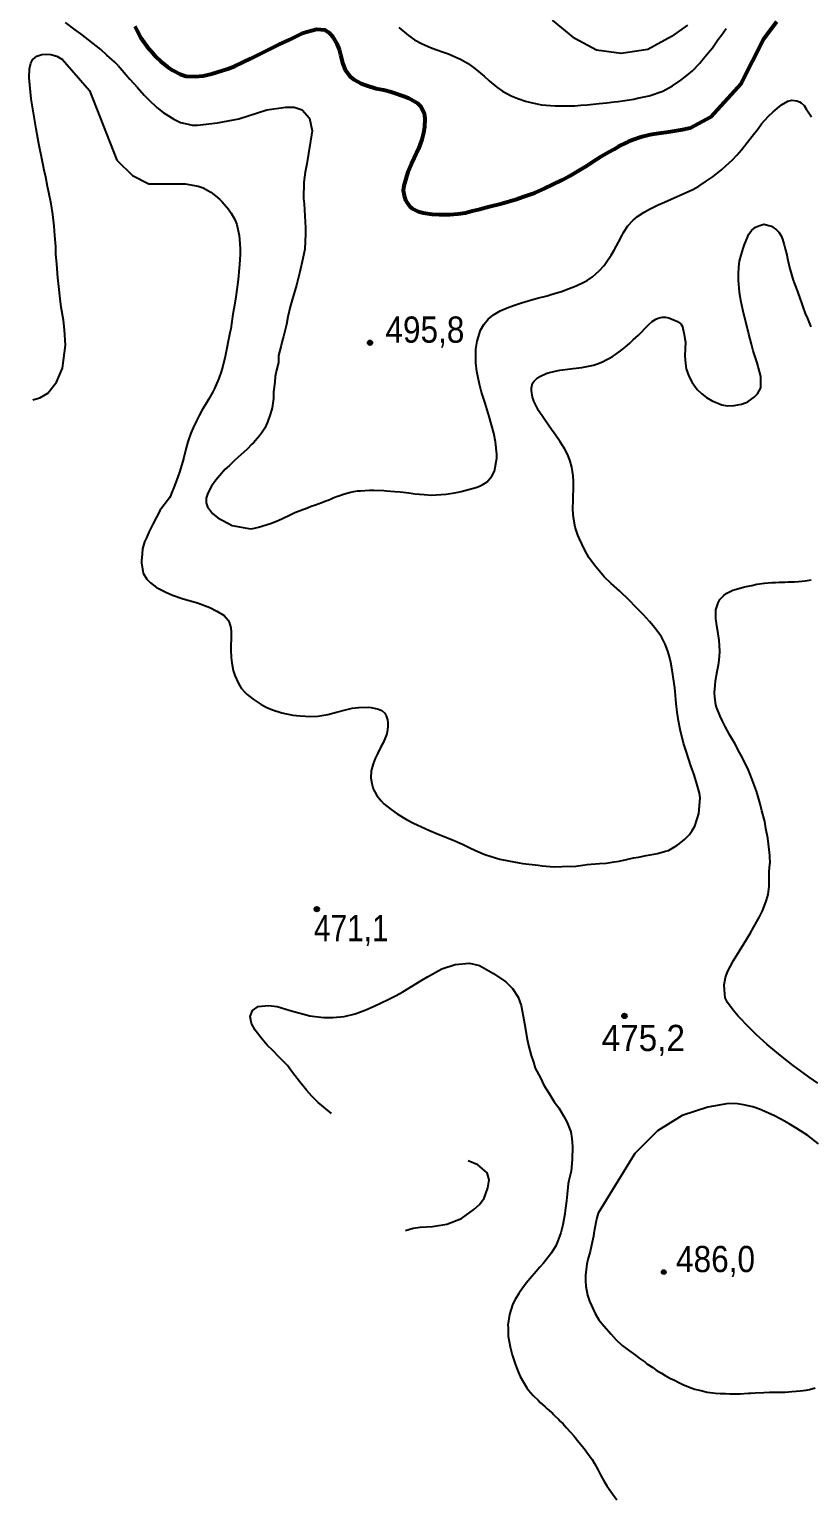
# Model space of a CAD drawing. Header units: metres. Extents: x 552626 to 559174, y 1843804 to 1852371.
# Drawn here: x 553942 to 554448, y 1848508 to 1849459 of the extents above; entities that cross this region are included whole.
import ezdxf

# ---------------------------------------------------------------- set-up
doc = ezdxf.new("R2010")
doc.units = ezdxf.units.M
doc.header["$LTSCALE"] = 6.8
for name, color, linetype, lineweight in [('1', 7, 'Continuous', 25), ('2', 7, 'Continuous', 53), ('5', 7, 'Continuous', 25)]:
    doc.layers.add(name, color=color, linetype=linetype, lineweight=lineweight)

msp = doc.modelspace()

# ---------------------------------------------------------------- hatches: boundary and pattern name
at = {"layer": '5'}
for points in [[(554164.68, 1849255.61, 1), (554161.68, 1849255.61, 1)], [(554130.2, 1848888.53, 1), (554127.2, 1848888.53, 1)], [(554329.64, 1848819.35, 1), (554326.64, 1848819.35, 1)], [(554355.13, 1848653.35, 1), (554352.13, 1848653.35, 1)]]:
    msp.add_hatch(color=256, dxfattribs=at).paths.add_polyline_path(points)

# ---------------------------------------------------------------- linework, layer by layer
at = {"layer": '1'}
for points in [[(554000, 1849435.2), (553997.74, 1849437.35), (553992.64, 1849441.98), (553988.75, 1849445.65), (553975.77, 1849455.7), (553971.98, 1849458.43), (553965.77, 1849463.1)], [(554368.98, 1849461.33), (554358.71, 1849454.07), (554343.23, 1849445.53), (554325.95, 1849443.01), (554310.14, 1849445.24), (554295.99, 1849452.82), (554281.43, 1849464.72)], [(554181.94, 1849459.88), (554188.09, 1849454.62), (554191.98, 1849451.89), (554196.92, 1849449.37), (554202.46, 1849446.92), (554205.88, 1849445.62), (554210.93, 1849443.92), (554214.14, 1849442.79), (554218.73, 1849440.73), (554221.76, 1849439.39), (554226.32, 1849436.83), (554229.44, 1849434.7), (554231.07, 1849433.4), (554237.31, 1849428.25), (554240.52, 1849425.34), (554245.45, 1849421.24)], [(554245.45, 1849421.24), (554249.11, 1849418.68), (554254.63, 1849415.54), (554259.09, 1849413.76), (554263.93, 1849412.22), (554266.5, 1849411.42), (554274.32, 1849409.83), (554283.33, 1849409.07), (554285.43, 1849409.01), (554291.67, 1849409.02), (554295.92, 1849409.2), (554299.95, 1849409.56), (554304.08, 1849409.83), (554311.83, 1849410.61), (554316.53, 1849411.14), (554321.43, 1849411.7), (554324.17, 1849412.01), (554334.23, 1849413.45), (554336.64, 1849414.02), (554344.19, 1849415.67), (554353.09, 1849418.56), (554359.24, 1849422.04), (554364.79, 1849425.64), (554368.59, 1849428.85), (554372.22, 1849431.84), (554377.11, 1849436.86), (554378.41, 1849438.49), (554382.69, 1849443.64), (554385.21, 1849446.8), (554388.81, 1849451.78), (554391.13, 1849454.92), (554394.02, 1849459.21)], [(553943.32, 1849436.77), (553944.35, 1849438.83), (553946.06, 1849440.37), (553947.09, 1849441.4), (553949.14, 1849441.91), (553950.34, 1849442.43), (553953.42, 1849442.6), (553956.33, 1849442.43), (553960.09, 1849441.23), (553963.85, 1849439.17), (553981.36, 1849419.14), (553999.11, 1849373.98)], [(553944.6, 1849218.67), (553945.31, 1849218.72), (553949.12, 1849219.94), (553954.31, 1849222.9), (553959.98, 1849230.01), (553963.84, 1849239.14), (553965.78, 1849254.04), (553965.14, 1849263.92), (553964.43, 1849270.15), (553962.99, 1849278.67), (553962.39, 1849283.97), (553961.47, 1849292.08), (553960.84, 1849297.69), (553960.16, 1849306.46), (553959.55, 1849313.18), (553959.47, 1849318.06), (553958.83, 1849325.1), (553958.47, 1849331.06), (553957.45, 1849338.68), (553956.36, 1849345.5), (553954.89, 1849352.91), (553954.12, 1849356.93), (553952.96, 1849362.96), (553951.98, 1849367.43), (553950.62, 1849373.9), (553948.48, 1849384.4), (553946.73, 1849394.31), (553943.49, 1849413.66), (553942.29, 1849427.19), (553942.47, 1849433.01), (553943.32, 1849436.77)], [(554000, 1849435.2), (554007.37, 1849426.29), (554012.45, 1849420.92), (554016.77, 1849416.05), (554019.7, 1849413.01), (554025.02, 1849408.06), (554029.17, 1849404.76), (554035.99, 1849400.57), (554040.41, 1849398.3), (554045.21, 1849397.15), (554047.84, 1849396.66), (554051.43, 1849396.6), (554064.36, 1849398.03), (554078.05, 1849400.58), (554096.32, 1849406.49), (554108.69, 1849408.26), (554113.99, 1849408.26), (554119.29, 1849406.49), (554124.01, 1849401.17), (554125.78, 1849392.89), (554122.24, 1849371.62), (554121.2, 1849366.08), (554120.29, 1849359.63), (554120.1, 1849349.1), (554120.39, 1849345.66), (554121.36, 1849330.09), (554121.41, 1849326.13), (554120.84, 1849316.25), (554119.64, 1849310.26), (554117.65, 1849301.5), (554116.14, 1849295.57), (554115.56, 1849292.83), (554112.66, 1849283.37), (554111.48, 1849278.97), (554109.95, 1849272.35), (554109.02, 1849267.39), (554107.01, 1849259.72), (554106.47, 1849257.48), (554105.61, 1849253.71), (554103.95, 1849247.37), (554103.78, 1849242.69), (554102.55, 1849237.79), (554101.71, 1849233.82), (554101.44, 1849230.12), (554100.67, 1849223.78), (554100.57, 1849219.41), (554099.67, 1849213.35), (554098.7, 1849209.67), (554096.75, 1849204.09), (554095, 1849200.32), (554092.8, 1849196.9), (554091.5, 1849195.26), (554087.66, 1849190.66), (554086.66, 1849189.85), (554083.44, 1849186.71), (554081.29, 1849184.68), (554077.69, 1849181.5), (554075.36, 1849179.25), (554071.78, 1849175.87), (554069.26, 1849173.6), (554065.56, 1849169.41), (554063.22, 1849166.46), (554060.38, 1849162.67), (554057.93, 1849158.03), (554057, 1849154.85), (554056.94, 1849151.86), (554057.84, 1849149.19), (554061.09, 1849144.99), (554064.49, 1849142.1), (554073.89, 1849137.12), (554085.63, 1849135.07), (554088.37, 1849135.39), (554090.98, 1849135.98), (554098.64, 1849138.43), (554103.66, 1849140.49), (554110.45, 1849143.64), (554114.49, 1849145.59), (554119.63, 1849147.56), (554122.67, 1849148.7), (554125.04, 1849149.66), (554127.91, 1849150.58), (554129.63, 1849151.17), (554131.92, 1849152.03), (554134.57, 1849153.12), (554136.01, 1849153.58), (554137.99, 1849154.5), (554139.31, 1849155.05), (554141.4, 1849155.88), (554142.92, 1849156.45), (554145.4, 1849157.33), (554147.51, 1849157.96), (554149.73, 1849158.51), (554152.74, 1849159.15), (554155.17, 1849159.53), (554156.94, 1849159.72), (554162.86, 1849160), (554165.73, 1849160.03), (554172.11, 1849159.76), (554173.81, 1849159.65), (554179.21, 1849159.27), (554182.83, 1849158.89)], [(554182.83, 1849158.89), (554188.36, 1849158.23), (554192.28, 1849157.78), (554198.4, 1849157.18), (554202.79, 1849156.89), (554212.66, 1849157.41), (554218.01, 1849158.31), (554220.34, 1849158.78), (554222.36, 1849159.3), (554232.76, 1849162.07), (554234.65, 1849162.88), (554236.35, 1849163.67), (554239.22, 1849165.48), (554242.28, 1849169.1), (554243.89, 1849172.46), (554245.41, 1849180.86), (554245.43, 1849183.35), (554244.52, 1849191.38), (554243.4, 1849196.91), (554241.99, 1849202.3), (554240.48, 1849207.78), (554237.8, 1849216.51), (554235.52, 1849223.49), (554234.23, 1849228.8), (554232.4, 1849237.03), (554231.78, 1849242.51), (554231.76, 1849251.44), (554232.66, 1849256.6), (554234.93, 1849263.7), (554237.08, 1849267.52), (554239.77, 1849270.9), (554243.31, 1849273.78), (554247.6, 1849276.25), (554253.27, 1849278.68), (554257.47, 1849280.15), (554261.5, 1849281.4), (554267.81, 1849283.5), (554271.85, 1849284.55), (554278.03, 1849286.05), (554281.97, 1849287.19), (554287.43, 1849288.9), (554292.39, 1849290.65), (554295.81, 1849292.03), (554297.33, 1849292.6), (554301.37, 1849294.55), (554303.9, 1849295.92), (554307.48, 1849298.41), (554309.66, 1849300.25), (554311.81, 1849302.28), (554315, 1849305.61), (554316.69, 1849308.19), (554319.49, 1849312.37), (554321.4, 1849315.67), (554324.2, 1849320.74), (554326.76, 1849325.3), (554327.65, 1849327.09), (554330.45, 1849331.27), (554333.9, 1849334.94), (554336.59, 1849337.43), (554341.03, 1849340.31), (554344.49, 1849342.19), (554350.03, 1849344.9), (554354.19, 1849346.76), (554358.45, 1849348.53), (554364.3, 1849351.18), (554372.41, 1849354.88), (554376.33, 1849357.11), (554380.59, 1849359.77), (554385.63, 1849363.42), (554391, 1849367.7), (554393.89, 1849370.21), (554398.21, 1849374.07), (554401.14, 1849377.08), (554404.12, 1849380.6), (554409.39, 1849387.44), (554410.96, 1849389.41), (554414.71, 1849393.9), (554417.1, 1849397.35), (554421.6, 1849402.32), (554424.64, 1849405.24), (554430.07, 1849409.83), (554434.07, 1849412.17), (554436.68, 1849412.76), (554439.91, 1849412.33), (554441.76, 1849411.75), (554442.72, 1849411.16), (554444.7, 1849409.4), (554446.3, 1849406.71), (554447.74, 1849404.49), (554449.42, 1849401.9)], [(553999.11, 1849373.98), (554009.13, 1849363.94), (554019.73, 1849358.62), (554043.3, 1849358.62), (554051.84, 1849357.04), (554054.97, 1849355.97), (554060.03, 1849353.18), (554062.97, 1849350.85), (554065.81, 1849348.4), (554067.38, 1849346.8), (554071.36, 1849342.2), (554073.23, 1849339.65), (554075.59, 1849335.46), (554076.85, 1849332.14), (554078.45, 1849325.01), (554078.63, 1849322.55), (554079.1, 1849316.67), (554079.05, 1849312.81), (554078.6, 1849306.23), (554078.37, 1849303.93), (554077.71, 1849296.64), (554077.1, 1849291.62), (554076.13, 1849285.28), (554075, 1849278.72), (554074.33, 1849274.1), (554072.84, 1849264.63), (554072.23, 1849262.09), (554071.35, 1849257.64), (554070.13, 1849250.97), (554069.23, 1849246.72), (554067.66, 1849240.51), (554066.69, 1849236.84), (554065.2, 1849232.51), (554062.91, 1849227.41), (554062.29, 1849225.95), (554060.99, 1849223.43), (554058.55, 1849218.8), (554054.22, 1849211.59), (554052.41, 1849208.42), (554050.61, 1849205.05), (554048.47, 1849200.35), (554046.98, 1849196.92), (554045.13, 1849191.47), (554043.99, 1849187.58), (554042.44, 1849181.17), (554041.9, 1849178.94), (554039.66, 1849171.66), (554038.6, 1849168.77), (554036.4, 1849162.89), (554034.46, 1849158.22), (554033.79, 1849156.26), (554033.12, 1849155.2), (554026.95, 1849146.78), (554025.68, 1849144.07), (554024.77, 1849142.48), (554022.3, 1849138.05), (554019.73, 1849132.81), (554018.16, 1849129.27), (554016.88, 1849126.55), (554015.72, 1849121.97), (554015.49, 1849118.78), (554015.11, 1849114.28), (554015.07, 1849112.9), (554015.86, 1849107.64), (554016.21, 1849106.3), (554018.43, 1849102.4), (554020.89, 1849099.91), (554024.67, 1849097.07), (554030.76, 1849094), (554035.23, 1849092.04), (554042.03, 1849089.64), (554051.44, 1849086.95), (554059.39, 1849084), (554063.8, 1849081.73), (554068.58, 1849078.81), (554071.19, 1849075.84), (554071.93, 1849074.54), (554072.85, 1849070.79), (554073.08, 1849067.94), (554073.15, 1849063.8), (554072.92, 1849059.72), (554072.91, 1849056.35), (554073.15, 1849051.53), (554073.53, 1849048.21), (554074.5, 1849043.18), (554075.46, 1849039.93), (554077.81, 1849034.85), (554079.64, 1849031.8), (554081.93, 1849029.09), (554083.47, 1849027.68), (554087.39, 1849024.56), (554092.63, 1849021.1), (554096.21, 1849019.14), (554100.04, 1849017.69), (554105.99, 1849015.79), (554113.09, 1849014.22), (554117.89, 1849013.78), (554124.74, 1849013.47), (554129.37, 1849013.7), (554135.88, 1849014.73), (554141.45, 1849016.15)], [(554403.8, 1849312.35), (554405.2, 1849316.56), (554405.97, 1849319.32), (554408.78, 1849325.97), (554410.49, 1849328.34), (554413.22, 1849330.43), (554415.28, 1849331.45), (554418.64, 1849332.33), (554423.53, 1849331.1), (554424.48, 1849330.52), (554426.77, 1849328.7), (554428.31, 1849327.29), (554429.77, 1849324.88), (554430.62, 1849322.61), (554431.72, 1849319.07), (554432.42, 1849316.38), (554433.45, 1849312.54), (554433.71, 1849311.09), (554435.16, 1849304.43), (554436.1, 1849301.37), (554437.41, 1849296.77), (554438.44, 1849293.82), (554440.29, 1849288.79), (554442.15, 1849283.76), (554442.91, 1849281.37), (554444.24, 1849277.47), (554445.36, 1849274.63), (554446.82, 1849271.33), (554449.02, 1849265.85)], [(554308.78, 1849111.39), (554305.15, 1849116.41), (554302.18, 1849121.62), (554299.02, 1849128.58), (554297.97, 1849130.83), (554296.18, 1849136.17), (554295.08, 1849142.37), (554294.62, 1849147.36), (554294.82, 1849154.31), (554294.94, 1849156.7), (554295.15, 1849160.08), (554295.12, 1849165.62), (554294.89, 1849169.35), (554294.06, 1849174.99), (554293.03, 1849178.83), (554291.48, 1849182.91), (554289.58, 1849186.55), (554286.55, 1849191.45), (554282.87, 1849196.87), (554281.37, 1849198.78), (554276.08, 1849206.19), (554272.49, 1849211.71), (554269.43, 1849217.7), (554268.54, 1849220.37), (554267.86, 1849224.64), (554267.85, 1849226.42), (554268.5, 1849229.46), (554269.54, 1849230.76), (554271.68, 1849232.79), (554273.72, 1849234.01), (554277.3, 1849235.6), (554278.81, 1849236.17), (554283.24, 1849237.26), (554286.34, 1849237.81), (554291.42, 1849238.39), (554295.02, 1849238.89), (554300.49, 1849239.51), (554303.87, 1849240.19), (554308.02, 1849241.16), (554310.6, 1849241.95), (554314.28, 1849243.45), (554316.34, 1849244.48), (554318.01, 1849245.46), (554320.36, 1849246.61), (554322.28, 1849247.92), (554325.66, 1849250.38), (554328.4, 1849252.47), (554331.62, 1849255.41), (554333.77, 1849257.43), (554337.17, 1849260.58), (554339.23, 1849262.5), (554341.33, 1849264.91), (554344.27, 1849267.72), (554346.07, 1849269.31), (554348.48, 1849270.77), (554349.97, 1849271.53), (554352.66, 1849272.23), (554354.74, 1849272.17), (554356.98, 1849271.63), (554362.48, 1849269.39), (554364.63, 1849267.85), (554365.91, 1849266.12), (554366.49, 1849262.82), (554366.79, 1849260.98), (554367.21, 1849258.15), (554367.65, 1849256.03), (554367.53, 1849251.86), (554367.39, 1849247), (554367.75, 1849242.09), (554368.12, 1849238.77), (554369.85, 1849234.02), (554372.12, 1849229.73), (554375.38, 1849225.35), (554378.27, 1849222.52), (554381.43, 1849220.01), (554385.01, 1849218.04), (554391.25, 1849215.38), (554394.68, 1849214.78), (554399.41, 1849214.92), (554404.16, 1849215.76), (554407, 1849216.87), (554408.41, 1849217.53), (554412.25, 1849220.34), (554414.37, 1849222.55), (554416.51, 1849226.36), (554416.56, 1849233.78), (554415.81, 1849236.86), (554414.17, 1849242.61), (554411.7, 1849250.44), (554410.52, 1849254.76), (554408.9, 1849261.2), (554407.7, 1849265.71), (554405.95, 1849272.44), (554404.85, 1849276.86), (554403.67, 1849282.96), (554402.85, 1849288.4), (554402.18, 1849296.04), (554402.11, 1849300.19), (554402.29, 1849304.66), (554402.85, 1849308.48), (554403.8, 1849312.35)], [(554141.45, 1849016.15), (554148.26, 1849018.01), (554151.65, 1849018.69), (554155.84, 1849019.27), (554162.15, 1849019.39), (554164.04, 1849019.31), (554168.71, 1849018.25), (554170.9, 1849017.22), (554172.86, 1849015.66), (554173.67, 1849013.77), (554174.45, 1849011.19), (554174.65, 1849009.43), (554174.83, 1849006.98), (554174.55, 1849005.07), (554174.08, 1849002.25), (554173.24, 1849000.07), (554171.69, 1848996.34), (554170.3, 1848993.71), (554168.14, 1848989.21), (554166.61, 1848986.17), (554165.31, 1848982.76), (554163.96, 1848978.15), (554163.77, 1848973.68), (554164.39, 1848969.99), (554165.26, 1848966.63), (554167.64, 1848962.25), (554170.32, 1848958.7), (554172.21, 1848956.84), (554176.88, 1848953.11), (554180.75, 1848950.39), (554186.82, 1848946.62), (554191.34, 1848944.27), (554198.85, 1848940.77), (554201.66, 1848939.6), (554208.5, 1848936.82), (554216.58, 1848933.58), (554223.25, 1848930.58), (554227.53, 1848928.59), (554231.62, 1848926.58), (554237.74, 1848924.01), (554241.76, 1848922.59), (554247.39, 1848920.95), (554252.95, 1848919.9), (554259.83, 1848918.5), (554262.24, 1848918.18), (554272.16, 1848917.03), (554274.77, 1848916.73), (554282.56, 1848916.04), (554287.79, 1848916.13), (554296.75, 1848916.46), (554301.25, 1848916.97), (554304.07, 1848917.39), (554311.98, 1848918.19), (554316.38, 1848918.42), (554321.48, 1848919.3), (554324.73, 1848919.65), (554329.42, 1848920.69), (554333.99, 1848921.8), (554337.29, 1848922.34), (554342.25, 1848923.33), (554344.91, 1848923.7), (554349.5, 1848924.66), (554354.87, 1848926.07), (554356.72, 1848926.62), (554362.13, 1848929.81), (554363.71, 1848930.86), (554367.12, 1848933.76), (554370.28, 1848937.03), (554372.12, 1848939.51), (554373.7, 1848942.26), (554375.25, 1848947.03), (554376.36, 1848950.51), (554377.18, 1848960.62), (554376.74, 1848963.63), (554374.68, 1848971.31), (554373.24, 1848976.19), (554371.25, 1848981.51), (554368.39, 1848990.18), (554366.53, 1848996.1), (554364.23, 1849005.04), (554363.12, 1849010.55), (554362.36, 1849016.3), (554361.64, 1849021.86), (554360.95, 1849029.69), (554360.79, 1849031.95), (554359.2, 1849043.52), (554358.34, 1849048.46), (554357.45, 1849052.02), (554356.22, 1849055.84), (554354.63, 1849060.31), (554352.12, 1849064.97), (554349.27, 1849069.19), (554346.85, 1849072.18), (554344.46, 1849074.98), (554340.61, 1849079.29), (554335.36, 1849084.53), (554331.34, 1849088.62), (554325.01, 1849094.73), (554319.62, 1849099.56), (554315.07, 1849103.89), (554308.78, 1849111.39)], [(554394.13, 1849093.02), (554398.44, 1849095.3), (554399.98, 1849095.67), (554405.27, 1849097.16), (554407.01, 1849097.56), (554410.69, 1849098.37), (554414.08, 1849099.05), (554419.07, 1849099.72), (554423.68, 1849100.14), (554426.14, 1849100.32), (554428.52, 1849100.39), (554432.17, 1849100.51), (554434.63, 1849100.69), (554438.2, 1849100.7), (554441.05, 1849100.92), (554445.28, 1849101.3), (554449.26, 1849102.05)], [(554453.59, 1848775.86), (554448.01, 1848779.59), (554442.28, 1848783.8), (554437.61, 1848787.34), (554430.44, 1848792.88), (554425.64, 1848796.7), (554420.79, 1848800.91), (554413.62, 1848807.34), (554408.93, 1848811.97), (554401.97, 1848819.11), (554398.74, 1848823.11), (554395.09, 1848828.16), (554393.56, 1848831.16), (554392.98, 1848836.25), (554392.82, 1848839.41), (554393.75, 1848844.37), (554394.94, 1848847.88), (554398.97, 1848855.18), (554402.81, 1848861.57), (554405.56, 1848866.15), (554409.58, 1848872.75), (554412.16, 1848877.11), (554415.78, 1848883.68), (554417.62, 1848887.55), (554420, 1848893.68), (554421.3, 1848897.99), (554422.07, 1848903.44), (554422.04, 1848905.42), (554422.03, 1848911.67), (554422.09, 1848912.86), (554422.43, 1848917.76), (554422.6, 1848918.87), (554422.53, 1848922.14), (554422.4, 1848923.31), (554421.53, 1848930.95), (554421.13, 1848934.48), (554419.92, 1848940.79), (554419.1, 1848945.36), (554417.33, 1848952.3), (554416.12, 1848956.83), (554414.82, 1848961.24), (554413.79, 1848965.1), (554409.94, 1848975.47), (554408.08, 1848979.63), (554406.66, 1848982.54), (554404.56, 1848987.06), (554402.72, 1848990.13), (554399.44, 1848996.31), (554398.46, 1848997.98), (554396.6, 1849001.24), (554393.47, 1849006.94), (554391.79, 1849010.42), (554390.13, 1849013.7), (554387.89, 1849019.4), (554387.41, 1849021.03), (554386.77, 1849025.82), (554386.61, 1849028.98), (554386.91, 1849033.38), (554387.25, 1849036.49), (554388.26, 1849042.46), (554389.05, 1849046.81), (554389.29, 1849048.23), (554389.83, 1849052.26), (554390.06, 1849055.46), (554389.87, 1849059.7), (554389.54, 1849062.64), (554388.68, 1849068.5), (554388.06, 1849072.2), (554387.6, 1849075.42), (554387.44, 1849076.79), (554387.43, 1849081.25), (554387.49, 1849082.45), (554388.86, 1849087.07), (554390.09, 1849089.29), (554392.42, 1849091.54), (554394.13, 1849093.02)], [(554117.52, 1848776.83), (554112.9, 1848782.78), (554109.7, 1848787.31), (554104.35, 1848792.7), (554100.08, 1848796.95), (554096.54, 1848800.34), (554093.24, 1848804.39), (554088.79, 1848810.2), (554086.25, 1848814.49), (554085.58, 1848819), (554086.89, 1848822.78), (554090.69, 1848825.42), (554097.42, 1848826.02), (554103, 1848825.55), (554111.35, 1848822.86), (554124.22, 1848819.43), (554133.02, 1848818.37), (554139.02, 1848818.42), (554146.36, 1848819.1), (554153.6, 1848820.71), (554160.56, 1848823.39), (554165.82, 1848825.72), (554174.96, 1848830.07), (554180.05, 1848832.55), (554184.51, 1848834.95), (554192.92, 1848840.16), (554196.76, 1848842.49), (554200.47, 1848844.65), (554209.81, 1848849.97), (554218.5, 1848852.69), (554227.72, 1848853.58), (554234.2, 1848852.11), (554243.33, 1848846.82), (554251.2, 1848841.4), (554255.48, 1848837.15), (554259.26, 1848831.58), (554261.15, 1848826.11), (554262.41, 1848819.14), (554263.43, 1848814.36), (554265.04, 1848804.28), (554265.99, 1848800.13), (554267.66, 1848793.69), (554269.1, 1848789.43), (554270.32, 1848785.62), (554273.73, 1848779.22), (554275.99, 1848774.58), (554279.29, 1848769.11), (554282.6, 1848763.64), (554285.72, 1848759.73), (554288.68, 1848754.54), (554290.7, 1848750.66), (554293.31, 1848744.33), (554294.12, 1848740), (554294.41, 1848734.66), (554294.25, 1848726.28), (554293.51, 1848718.73), (554292.1, 1848712.72), (554291.76, 1848710.49), (554291.01, 1848703.96), (554290.61, 1848699.65), (554289.75, 1848693.2), (554289.5, 1848691.09), (554288.23, 1848683.9), (554287.02, 1848678.81), (554285.03, 1848673.62), (554283.6, 1848670.48), (554280.76, 1848665.8), (554278.78, 1848663.09), (554275.65, 1848659.17), (554273.37, 1848656.53), (554269.6, 1848652.23), (554268.1, 1848650.57), (554264.43, 1848646.19), (554260.56, 1848640.89), (554259.63, 1848639.49), (554257.2, 1848635.55), (554255.81, 1848632.91), (554254.41, 1848628.68), (554253.54, 1848625.81), (554252.62, 1848619.06), (554252.71, 1848617.38), (554252.83, 1848611.94), (554253.43, 1848608.43), (554254.13, 1848604.84), (554255.41, 1848599.73), (554257.25, 1848593.99), (554258.91, 1848589.81), (554260.58, 1848585.63), (554264.97, 1848578.39), (554266.04, 1848576.83), (554268.9, 1848573.48), (554272.13, 1848570.37), (554273.59, 1848568.85), (554276.69, 1848566.03), (554277.91, 1848564.88), (554279.33, 1848563.75), (554280.55, 1848562.6), (554281.42, 1848561.9), (554282.12, 1848560.99), (554283.32, 1848560.04), (554285.44, 1848557.99)], [(554138.3, 1848756.07), (554133.29, 1848760.3), (554129.64, 1848763.2), (554125.54, 1848767.31), (554121.93, 1848771.33), (554117.52, 1848776.83)], [(554425.12, 1848754.88), (554415.73, 1848758.97), (554411.39, 1848760.46), (554405.38, 1848761.86), (554401.44, 1848762.51), (554395.67, 1848762.65), (554382.27, 1848760.28), (554365.59, 1848754.94), (554349.59, 1848744.93), (554334.91, 1848730.24), (554311.07, 1848691.55)], [(554453.99, 1848736.52), (554447.03, 1848741.88), (554439.97, 1848746.44), (554434.95, 1848749.54), (554429.98, 1848752.25), (554425.12, 1848754.88)], [(554186.13, 1848680.36), (554186.24, 1848680.4), (554191.12, 1848681.9), (554195.8, 1848682.43), (554203.63, 1848683), (554212.95, 1848684.38), (554222.47, 1848688.14), (554230.5, 1848693.94), (554234.23, 1848697.21), (554237.24, 1848701.34), (554239.65, 1848707.93), (554240.47, 1848713.23), (554239.18, 1848717.67), (554233.07, 1848722.82), (554226.91, 1848725.41)], [(554311.07, 1848691.55), (554310.23, 1848688.48), (554309.58, 1848685.43), (554308.38, 1848678.55), (554307.99, 1848676.72), (554306.78, 1848670.73), (554305.86, 1848666.66), (554304.45, 1848661.54), (554303.81, 1848658.49), (554303.59, 1848656.88), (554302.93, 1848651.34), (554302.94, 1848647.77), (554303.14, 1848644.23), (554304.29, 1848638.5), (554305.54, 1848634.48), (554309.12, 1848626.45), (554311.66, 1848622.47), (554314.69, 1848618.45), (554319.47, 1848613.04), (554322.75, 1848609.54), (554326.74, 1848605.83), (554330.86, 1848602.73), (554335.29, 1848599.56), (554337.79, 1848597.56), (554341.57, 1848594.91), (554342.77, 1848593.96), (554346.52, 1848591.5), (554348.78, 1848589.88), (554352.29, 1848587.79), (554354.54, 1848586.36), (554358.03, 1848584.48), (554360.64, 1848583.28), (554362.98, 1848581.96), (554366.11, 1848580.53), (554370.8, 1848578.58), (554373.89, 1848577.54), (554378.49, 1848576.38), (554381.84, 1848575.67), (554387.18, 1848574.98), (554390.29, 1848574.64), (554393.67, 1848574.63), (554396.45, 1848574.55), (554400.63, 1848574.42), (554403.2, 1848574.52), (554408.51, 1848574.92), (554409.91, 1848574.88), (554412.96, 1848575.13), (554418.48, 1848575.36), (554422.14, 1848575.47), (554425.21, 1848575.52), (554429.57, 1848575.62), (554432.44, 1848575.65), (554436.66, 1848576.03), (554439.43, 1848576.14), (554442.08, 1848576.35), (554446, 1848576.79), (554448.22, 1848577.34), (554451.88, 1848578.35)], [(554285.44, 1848557.99), (554286.79, 1848556.56), (554288.36, 1848554.95), (554290.41, 1848552.61), (554293.01, 1848549.82), (554295.28, 1848547.3), (554298.62, 1848543.22), (554302.07, 1848539.05), (554304.19, 1848536.11), (554307.13, 1848531.98), (554308.82, 1848529.39), (554311.2, 1848525), (554312.88, 1848521.52), (554314.85, 1848518.17), (554316.82, 1848514.83), (554319.41, 1848511.15), (554323.3, 1848505.74)]]:
    msp.add_lwpolyline(points, dxfattribs=at)
at = {"layer": '2'}
for points in [[(554010.62, 1849460.69), (554011.91, 1849458.06), (554014.56, 1849453.1), (554019.6, 1849446.24), (554021.06, 1849444.72), (554024.38, 1849440.83), (554027.28, 1849437.98), (554031.86, 1849434.33), (554035.07, 1849432.31), (554040.04, 1849429.6), (554043.66, 1849428.33), (554050.04, 1849428.06), (554054.93, 1849428.61), (554060.55, 1849429.85), (554070.99, 1849433.11), (554075.56, 1849434.82), (554086, 1849439.87), (554093.33, 1849443.48), (554104.14, 1849448.77), (554110.72, 1849451.9), (554119.47, 1849456.17), (554122.14, 1849457.07), (554128.69, 1849458.8), (554133.9, 1849458.4), (554136.25, 1849456.88), (554137.93, 1849455.18), (554138.76, 1849453.99), (554141.67, 1849449.36), (554143.18, 1849445.66), (554144.08, 1849442.09), (554145.53, 1849436.3), (554147.15, 1849432.52), (554150.23, 1849428.11), (554152.74, 1849426.11), (554157.38, 1849423.66), (554161.1, 1849422.3), (554167.27, 1849420.41), (554172.04, 1849419.47), (554176.94, 1849418.24), (554185.83, 1849415.08), (554188.31, 1849414.17), (554194.05, 1849410.85), (554196.4, 1849408.44), (554198.26, 1849404.29), (554198.84, 1849400.98), (554198.57, 1849395.49), (554197.92, 1849391.55), (554196.82, 1849387.26), (554194.64, 1849381.16), (554191.73, 1849375.27), (554190.06, 1849371.61), (554187.61, 1849366.08), (554185.04, 1849357.25), (554184.89, 1849355.95), (554184.79, 1849354.25), (554185.25, 1849351.03), (554186.2, 1849347.96), (554187.18, 1849346.28), (554188.82, 1849344.09), (554190.58, 1849342.5), (554194.46, 1849340.66), (554197.64, 1849339.73), (554203.48, 1849339.01), (554208.07, 1849338.73), (554215.22, 1849338.75), (554220.22, 1849339.22), (554225.01, 1849339.86), (554229.64, 1849340.98), (554234.48, 1849342.12), (554240.63, 1849343.81), (554248.64, 1849345.81), (554257.47, 1849348.4), (554263, 1849350.41), (554270.07, 1849352.8), (554276.77, 1849355.84), (554281.29, 1849357.94), (554287.97, 1849361.18), (554292.73, 1849363.8), (554299.34, 1849367.63), (554303.97, 1849370.53), (554308.12, 1849373.29), (554312.19, 1849375.93), (554317.78, 1849379.14), (554321.43, 1849381.04), (554324.21, 1849382.75), (554329.67, 1849385.35), (554331.54, 1849386.36), (554334.39, 1849387.47), (554338.22, 1849388.7), (554340.61, 1849389.47), (554344.77, 1849390.44), (554347.49, 1849390.94), (554352.08, 1849391.56), (554355.11, 1849392), (554358.02, 1849392.53)], [(554358.02, 1849392.53), (554360.57, 1849392.82), (554365.73, 1849393.7), (554366.8, 1849393.92), (554369.6, 1849394.54), (554371.06, 1849394.8), (554384.13, 1849402.04), (554403.91, 1849423.61), (554418.64, 1849452.56), (554426.89, 1849463.79)]]:
    msp.add_lwpolyline(points, dxfattribs=at)
at = {"layer": '5'}
for centre in [(554163.18, 1849255.61), (554128.7, 1848888.53), (554328.14, 1848819.35)]:
    msp.add_circle(centre, 1.5, dxfattribs=at)
at = {"layer": '5', "lineweight": 13}
msp.add_circle((554353.63, 1848653.35), 1.5, dxfattribs=at)

# ---------------------------------------------------------------- texts
at = {"layer": '5'}
for s, width, p in [('495,8', 0.9, (554173.18, 1849255.61)), ('471,1', 0.85, (554126.87, 1848867.81)), ('475,2', 0.95, (554313.38, 1848796.59)), ('486,0', 0.9, (554361.63, 1848653.35))]:
    msp.add_text(s, height=17, dxfattribs=dict(at, width=width)).set_placement(p)

doc.saveas('drawing.dxf')
